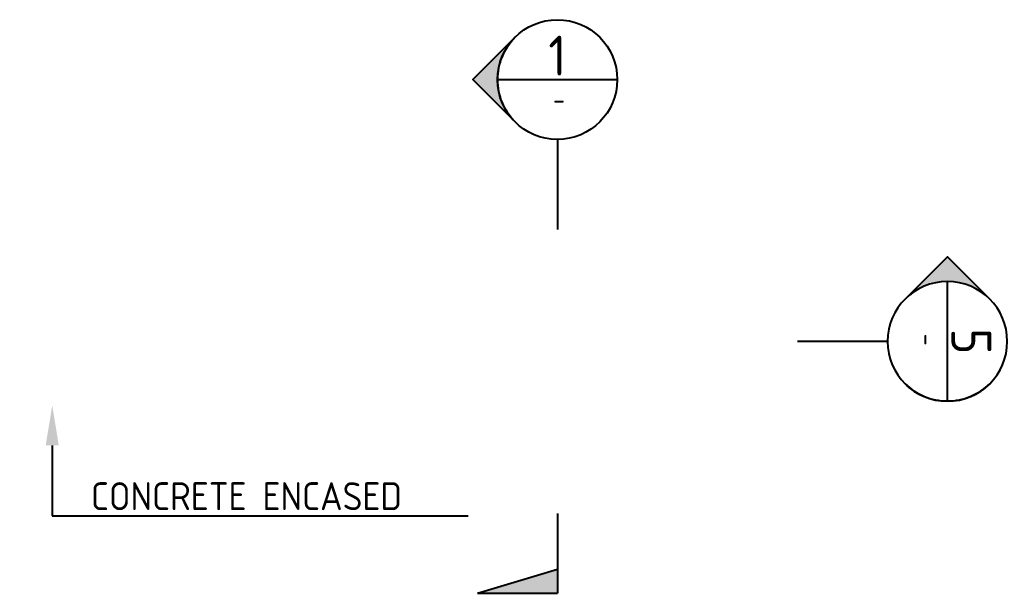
# Paper-space layout 'SHEET (5)' of a CAD drawing. Header units: metres. Extents: x -9 to 1337, y -9 to 581.
# Drawn here: x 1227.5 to 1239.88, y 75.37 to 82.56 of the extents above; entities that cross this region are included whole.
import ezdxf
from ezdxf import colors
from ezdxf.entities.mleader import LeaderData, LeaderLine
from ezdxf.enums import TextEntityAlignment as Align
from ezdxf.math import Vec2, Vec3

# ---------------------------------------------------------------- set-up
doc = ezdxf.new("R2010")
doc.units = ezdxf.units.M
doc.layers.get('0').update_dxf_attribs({"color": 6})
for name, color, linetype in [('_symbol', 7, 'Continuous'), ('_User Miscellaneous1', 7, 'Continuous'), ('_User Miscellaneous1 @ 0.1', 7, 'Continuous'), ('_wipeout', 255, 'Continuous')]:
    doc.layers.add(name, color=color, linetype=linetype)
doc.styles.add('IsoCP', font='isocp.shx')

# ---------------------------------------------------------------- blocks, each defined once
blk = doc.blocks.new('*U122')
at = {"layer": '_symbol', "color": 1}
for p, q in [((0, -54.38), (0, -64.38)), ((-10, -64.38), (0, -61.38)), ((-10, -64.38), (0, -64.38))]:
    blk.add_line(p, q, dxfattribs=at)
blk.add_solid([(0, -64.38), (0, -61.38), (-10, -64.38)], dxfattribs=at)
blk.add_wipeout([(0, 7.5), (-1.17, 7.41), (-2.32, 7.13), (-3.4, 6.68), (-4.41, 6.07), (-5.3, 5.3), (-6.07, 4.41), (-6.68, 3.4), (-7.13, 2.32), (-7.41, 1.17), (-7.5, 0), (-7.41, -1.17), (-7.13, -2.32), (-6.68, -3.4), (-6.07, -4.41), (-5.3, -5.3), (-4.41, -6.07), (-3.4, -6.68), (-2.32, -7.13), (-1.17, -7.41), (0, -7.5), (1.17, -7.41), (2.32, -7.13), (3.4, -6.68), (4.41, -6.07), (5.3, -5.3), (6.07, -4.41), (6.68, -3.4), (7.13, -2.32), (7.41, -1.17), (7.5, 0), (7.41, 1.17), (7.13, 2.32), (6.68, 3.4), (6.07, 4.41), (5.3, 5.3), (4.41, 6.07), (3.4, 6.68), (2.32, 7.13), (1.17, 7.41)]).dxf.layer = '_wipeout'
at = {"linetype": 'ByBlock', "lineweight": -2}
blk.add_hatch(color=1, dxfattribs=at).paths.add_polyline_path([(-5.35, -5.26, -0.411546), (-5.35, 5.26), (-10.61, 0)])
at = {"color": 1, "linetype": 'ByBlock', "lineweight": -2, "flags": 128}
blk.add_lwpolyline([(-10.61, 0), (-5.3, -5.3), (-10.61, 0), (-5.3, 5.3)], close=True, dxfattribs=at)
blk.add_lwpolyline([(-5.3, 5.3, 0.416886), (-5.3, -5.3)], format="xyb", dxfattribs=at)
blk.add_lwpolyline([(0, -7.5), (0, -18.8)], dxfattribs=at)
at = {"layer": '_symbol', "color": 1, "linetype": 'ByBlock', "lineweight": -2, "flags": 128}
blk.add_lwpolyline([(-7.5, 0), (7.5, 0)], dxfattribs=at)
at = {"layer": '_symbol', "color": 1}
blk.add_circle((0, 0), 7.5, dxfattribs=at)
at = {"layer": '_symbol', "color": 1, "linetype": 'ByBlock', "lineweight": -2, "style": 'IsoCP'}
blk.add_attdef('SECTION', text='', height=5, dxfattribs=at).set_placement((0, 3), align=Align.MIDDLE)
at = {"layer": '_symbol', "color": 7, "linetype": 'ByBlock', "lineweight": -2, "style": 'IsoCP'}
blk.add_attdef('DWG', text='', height=2.5, dxfattribs=at).set_placement((0.21, -2.5), align=Align.MIDDLE)
blk = doc.blocks.new('*U125')
at = {"layer": '_symbol', "color": 1}
for p, q in [((0, -147.89), (0, -157.89)), ((10, -157.89), (0, -154.89)), ((10, -157.89), (0, -157.89))]:
    blk.add_line(p, q, dxfattribs=at)
blk.add_solid([(0, -157.89), (0, -154.89), (10, -157.89)], dxfattribs=at)
blk.add_wipeout([(0, 7.5), (-1.17, 7.41), (-2.32, 7.13), (-3.4, 6.68), (-4.41, 6.07), (-5.3, 5.3), (-6.07, 4.41), (-6.68, 3.4), (-7.13, 2.32), (-7.41, 1.17), (-7.5, 0), (-7.41, -1.17), (-7.13, -2.32), (-6.68, -3.4), (-6.07, -4.41), (-5.3, -5.3), (-4.41, -6.07), (-3.4, -6.68), (-2.32, -7.13), (-1.17, -7.41), (0, -7.5), (1.17, -7.41), (2.32, -7.13), (3.4, -6.68), (4.41, -6.07), (5.3, -5.3), (6.07, -4.41), (6.68, -3.4), (7.13, -2.32), (7.41, -1.17), (7.5, 0), (7.41, 1.17), (7.13, 2.32), (6.68, 3.4), (6.07, 4.41), (5.3, 5.3), (4.41, 6.07), (3.4, 6.68), (2.32, 7.13), (1.17, 7.41)]).dxf.layer = '_wipeout'
at = {"linetype": 'ByBlock', "lineweight": -2}
blk.add_hatch(color=1, dxfattribs=at).paths.add_polyline_path([(5.3, -5.3, 0.414214), (5.35, 5.26), (10.61, 0)])
at = {"color": 1, "linetype": 'ByBlock', "lineweight": -2, "flags": 128}
blk.add_lwpolyline([(-5.3, 5.3, 0.416886), (-5.3, -5.3)], format="xyb", dxfattribs=at)
blk.add_lwpolyline([(10.61, 0), (5.3, -5.3), (10.61, 0), (5.3, 5.3)], close=True, dxfattribs=at)
blk.add_lwpolyline([(0, -7.5), (0, -18.8)], dxfattribs=at)
at = {"layer": '_symbol', "color": 1, "linetype": 'ByBlock', "lineweight": -2, "flags": 128}
blk.add_lwpolyline([(-7.5, 0), (7.5, 0)], dxfattribs=at)
at = {"layer": '_symbol', "color": 1}
blk.add_circle((0, 0), 7.5, dxfattribs=at)
at = {"layer": '_symbol', "color": 1, "linetype": 'ByBlock', "lineweight": -2, "style": 'IsoCP'}
blk.add_attdef('SECTION', text='', height=5, dxfattribs=at).set_placement((0, 3), align=Align.MIDDLE)
at = {"layer": '_symbol', "color": 7, "linetype": 'ByBlock', "lineweight": -2, "style": 'IsoCP'}
blk.add_attdef('DWG', text='', height=2.5, dxfattribs=at).set_placement((0.21, -2.5), align=Align.MIDDLE)

psp = doc.layouts.new('SHEET (5)')

# ---------------------------------------------------------------- block references
at = {"layer": '_User Miscellaneous1 @ 0.1', "xscale": 0.1, "yscale": 0.1, "zscale": 0.1}
psp.add_blockref('*U122', (1234.24172, 81.81158), dxfattribs=at).add_auto_attribs({'SECTION': '1', 'DWG': '-'})

# ---------------------------------------------------------------- next in the draw order: leaders
at = {"layer": '_User Miscellaneous1'}
ml = psp.add_multileader_mtext('Standard', dxfattribs=at)
ml.set_content('{\\C7;CONCRETE ENCASED}', color=2, style='IsoCP')
ml.set_leader_properties(color=7, linetype='ByLayer', lineweight=-1)
ml.build(insert=Vec2(0, 0))
ml.multileader.update_dxf_attribs({"text_left_attachment_type": 6, "text_right_attachment_type": 6, "dogleg_length": 2.84345, "arrow_head_size": 0.5, "scale": 0.1})
ctx = ml.context
ctx.base_point, ctx.scale, ctx.char_height, ctx.arrow_head_size, ctx.landing_gap_size, ctx.plane_origin = Vec3(1228.19563, 76.34513), 0.1, 0.35, 0.5, 0.2, Vec3(1227.91129, 77.72624)
ctx.left_attachment, ctx.right_attachment = 6, 6
notes = []
notes.append((ctx, [(0, (1, 1, 0), (1227.91129, 76.34513), (1, 0), 0.28434, [(0, [(1227.91129, 77.72624)], 0, [])])]))
ctx.mtext.insert, ctx.mtext.flow_direction = Vec3(1228.39563, 76.76513), 5
for ctx, leaders in notes:
    for number, flags, end, landing, length, lines in leaders:
        leader = LeaderData()
        leader.index, (leader.has_last_leader_line, leader.has_dogleg_vector, leader.attachment_direction) = number, flags
        leader.last_leader_point, leader.dogleg_vector, leader.dogleg_length = Vec3(end), Vec3(landing), length
        for number, points, colour, breaks in lines:
            line = LeaderLine()
            line.index, line.vertices, line.color, line.breaks = number, Vec3.list(points), colors.encode_raw_color(colour), breaks
            leader.lines.append(line)
        ctx.leaders.append(leader)

# ---------------------------------------------------------------- next in the draw order: block references
at = {"layer": '_User Miscellaneous1 @ 0.1'}
ref = psp.add_blockref('*U125', (1239.12953, 78.53034), dxfattribs=dict(at, xscale=-0.09999999999999998, yscale=0.09999999999999998, zscale=0.1, rotation=270.0000000236))
ref.add_attrib('SECTION', '5', dxfattribs={"layer": '_symbol', "color": 1, "linetype": 'ByBlock', "lineweight": -2, "height": 0.5, "rotation": 270, "style": 'IsoCP'}).set_placement((1239.42953, 78.53034), align=Align.MIDDLE)
ref.add_attrib('DWG', '-', dxfattribs={"layer": '_symbol', "color": 7, "linetype": 'ByBlock', "lineweight": -2, "height": 0.25, "rotation": 270, "style": 'IsoCP'}).set_placement((1238.87953, 78.55171), align=Align.MIDDLE)

doc.saveas('drawing.dxf')
